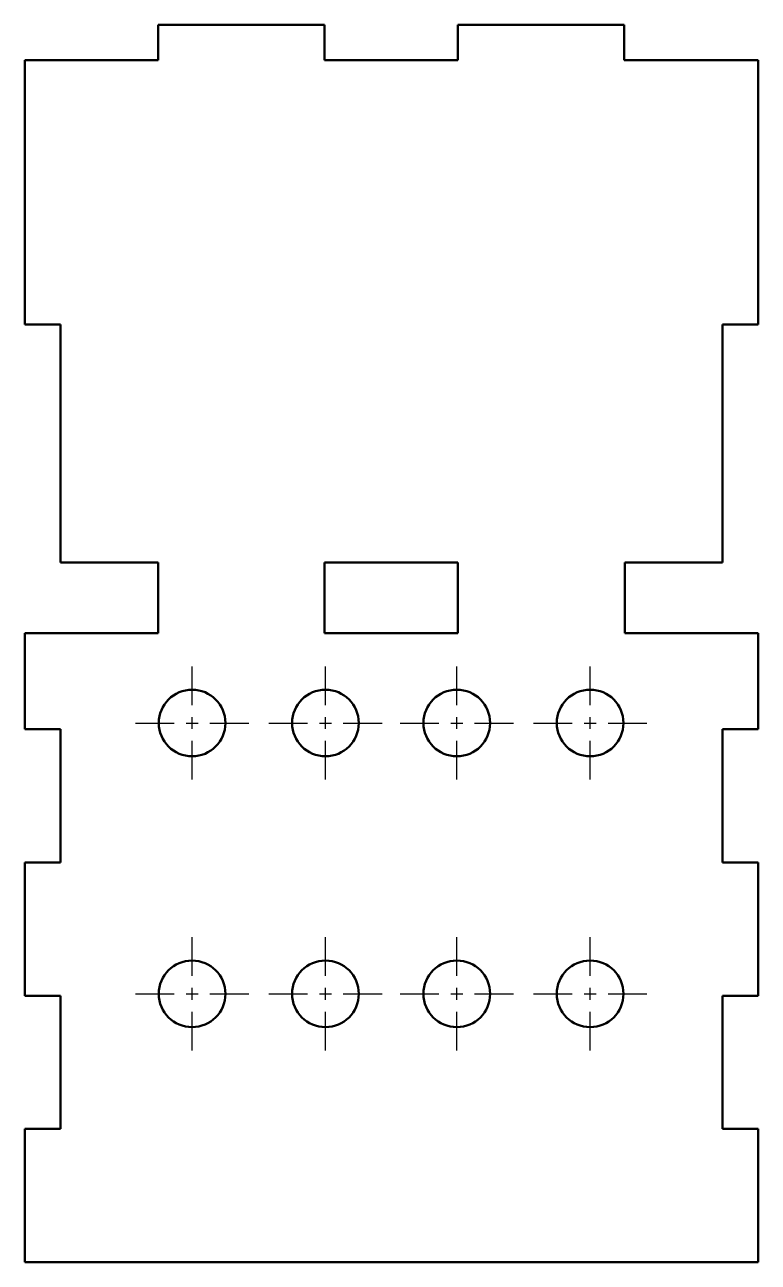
# Model space of a CAD drawing. Header units: millimetres. Extents: x 162 to 272, y 70 to 256.
import ezdxf

# ---------------------------------------------------------------- set-up
doc = ezdxf.new("R2010")
doc.units = ezdxf.units.MM
doc.header["$LTSCALE"] = 0.75
doc.linetypes.add('CENTER2', pattern=[28.575, 19.05, -3.175, 3.175, -3.175])
doc.layers.add('Smart Centers', color=7, linetype='CENTER2', lineweight=25)
doc.layers.add('Visible', color=7, linetype='Continuous', lineweight=50)

# ---------------------------------------------------------------- blocks, each defined once
blk = doc.blocks.new('*U2')
at = {"layer": 'Smart Centers', "color": 0, "ltscale": 0.75, "transparency": 16777216}
for p, q in [((0, 2.678906), (0, 8.5)), ((-8.5, 0), (-2.678906, 0)), ((2.678906, 0), (8.5, 0)), ((0, -8.5), (0, -2.678906))]:
    blk.add_line(p, q, dxfattribs=at)
at = {"layer": 'Smart Centers', "color": 0, "linetype": 'Continuous', "ltscale": 0.75, "transparency": 16777216}
for p, q in [((-0.892969, 0), (0.892969, 0)), ((0, -0.892969), (0, 0.892969))]:
    blk.add_line(p, q, dxfattribs=at)
blk = doc.blocks.new('*U3')
at = {"layer": 'Smart Centers', "color": 0, "ltscale": 0.75, "transparency": 16777216}
for p, q in [((0, 2.678906), (0, 8.5)), ((-8.5, 0), (-2.678906, 0)), ((2.678906, 0), (8.5, 0)), ((0, -8.5), (0, -2.678906))]:
    blk.add_line(p, q, dxfattribs=at)
at = {"layer": 'Smart Centers', "color": 0, "linetype": 'Continuous', "ltscale": 0.75, "transparency": 16777216}
for p, q in [((-0.892969, 0), (0.892969, 0)), ((0, -0.892969), (0, 0.892969))]:
    blk.add_line(p, q, dxfattribs=at)
blk = doc.blocks.new('*U4')
at = {"layer": 'Smart Centers', "color": 0, "ltscale": 0.75, "transparency": 16777216}
for p, q in [((0, 2.678906), (0, 8.5)), ((-8.5, 0), (-2.678906, 0)), ((2.678906, 0), (8.5, 0)), ((0, -8.5), (0, -2.678906))]:
    blk.add_line(p, q, dxfattribs=at)
at = {"layer": 'Smart Centers', "color": 0, "linetype": 'Continuous', "ltscale": 0.75, "transparency": 16777216}
for p, q in [((-0.892969, 0), (0.892969, 0)), ((0, -0.892969), (0, 0.892969))]:
    blk.add_line(p, q, dxfattribs=at)
blk = doc.blocks.new('*U5')
at = {"layer": 'Smart Centers', "color": 0, "ltscale": 0.75, "transparency": 16777216}
for p, q in [((0, 2.678906), (0, 8.5)), ((-8.5, 0), (-2.678906, 0)), ((2.678906, 0), (8.5, 0)), ((0, -8.5), (0, -2.678906))]:
    blk.add_line(p, q, dxfattribs=at)
at = {"layer": 'Smart Centers', "color": 0, "linetype": 'Continuous', "ltscale": 0.75, "transparency": 16777216}
for p, q in [((-0.892969, 0), (0.892969, 0)), ((0, -0.892969), (0, 0.892969))]:
    blk.add_line(p, q, dxfattribs=at)
blk = doc.blocks.new('*U6')
at = {"layer": 'Smart Centers', "color": 0, "ltscale": 0.75, "transparency": 16777216}
for p, q in [((0, 2.678906), (0, 8.5)), ((-8.5, 0), (-2.678906, 0)), ((2.678906, 0), (8.5, 0)), ((0, -8.5), (0, -2.678906))]:
    blk.add_line(p, q, dxfattribs=at)
at = {"layer": 'Smart Centers', "color": 0, "linetype": 'Continuous', "ltscale": 0.75, "transparency": 16777216}
for p, q in [((-0.892969, 0), (0.892969, 0)), ((0, -0.892969), (0, 0.892969))]:
    blk.add_line(p, q, dxfattribs=at)
blk = doc.blocks.new('*U7')
at = {"layer": 'Smart Centers', "color": 0, "ltscale": 0.75, "transparency": 16777216}
for p, q in [((0, 2.678906), (0, 8.5)), ((-8.5, 0), (-2.678906, 0)), ((2.678906, 0), (8.5, 0)), ((0, -8.5), (0, -2.678906))]:
    blk.add_line(p, q, dxfattribs=at)
at = {"layer": 'Smart Centers', "color": 0, "linetype": 'Continuous', "ltscale": 0.75, "transparency": 16777216}
for p, q in [((-0.892969, 0), (0.892969, 0)), ((0, -0.892969), (0, 0.892969))]:
    blk.add_line(p, q, dxfattribs=at)
blk = doc.blocks.new('*U8')
at = {"layer": 'Smart Centers', "color": 0, "ltscale": 0.75, "transparency": 16777216}
for p, q in [((0, 2.678906), (0, 8.5)), ((-8.5, 0), (-2.678906, 0)), ((2.678906, 0), (8.5, 0)), ((0, -8.5), (0, -2.678906))]:
    blk.add_line(p, q, dxfattribs=at)
at = {"layer": 'Smart Centers', "color": 0, "linetype": 'Continuous', "ltscale": 0.75, "transparency": 16777216}
for p, q in [((-0.892969, 0), (0.892969, 0)), ((0, -0.892969), (0, 0.892969))]:
    blk.add_line(p, q, dxfattribs=at)
blk = doc.blocks.new('*U9')
at = {"layer": 'Smart Centers', "color": 0, "ltscale": 0.75, "transparency": 16777216}
for p, q in [((0, 2.678906), (0, 8.5)), ((-8.5, 0), (-2.678906, 0)), ((2.678906, 0), (8.5, 0)), ((0, -8.5), (0, -2.678906))]:
    blk.add_line(p, q, dxfattribs=at)
at = {"layer": 'Smart Centers', "color": 0, "linetype": 'Continuous', "ltscale": 0.75, "transparency": 16777216}
for p, q in [((-0.892969, 0), (0.892969, 0)), ((0, -0.892969), (0, 0.892969))]:
    blk.add_line(p, q, dxfattribs=at)

msp = doc.modelspace()

# ---------------------------------------------------------------- linework, layer by layer
at = {"layer": 'Visible', "extrusion": (-1e-16, -1, 0)}
for p, q in [((181.940312, 255.977582), (181.940312, 250.677582)), ((206.882852, 255.977582), (181.940312, 255.977582)), ((206.882852, 250.677582), (206.882852, 255.977582)), ((226.882852, 255.977582), (226.882852, 250.677582)), ((251.825392, 255.977582), (226.882852, 255.977582)), ((251.832077, 250.677582), (251.825392, 255.977582)), ((161.940312, 250.677582), (161.940312, 210.977582)), ((181.940312, 250.677582), (161.940312, 250.677582)), ((226.882852, 250.677582), (206.882852, 250.677582)), ((271.940312, 250.677582), (251.832077, 250.677582)), ((271.940312, 210.977582), (271.940312, 250.677582)), ((161.940312, 210.977582), (167.290312, 210.977582)), ((167.290312, 210.977582), (167.290312, 175.277582)), ((266.590312, 210.977582), (271.940312, 210.977582)), ((266.590312, 175.277582), (266.590312, 210.977582)), ((167.290312, 175.277582), (181.940312, 175.277582)), ((181.940312, 175.277582), (181.940312, 164.677582)), ((206.882852, 164.677582), (206.882852, 175.277582)), ((206.882852, 175.277582), (226.882852, 175.277582)), ((226.882852, 175.277582), (226.882852, 164.677582)), ((251.927182, 175.277582), (266.590312, 175.277582)), ((251.940553, 164.677582), (251.927182, 175.277582)), ((161.940312, 164.677582), (161.940312, 150.277582)), ((181.940312, 164.677582), (161.940312, 164.677582)), ((226.882852, 164.677582), (206.882852, 164.677582)), ((271.940312, 164.677582), (251.940553, 164.677582)), ((271.940312, 150.277583), (271.940312, 164.677582)), ((161.940312, 150.277582), (167.290312, 150.277582)), ((167.290312, 150.277582), (167.290312, 130.277582)), ((266.590312, 150.277583), (271.940312, 150.277583)), ((266.590312, 130.277582), (266.590312, 150.277583)), ((161.940312, 130.277582), (161.940312, 110.277582)), ((167.290312, 130.277582), (161.940312, 130.277582)), ((271.940312, 130.277582), (266.590312, 130.277582)), ((271.940312, 110.277582), (271.940312, 130.277582)), ((161.940312, 110.277582), (167.290312, 110.277582)), ((167.290312, 110.277582), (167.290312, 90.277582)), ((266.590312, 110.277582), (271.940312, 110.277582)), ((266.590312, 90.277582), (266.590312, 110.277582)), ((167.290312, 90.277582), (161.940312, 90.277582)), ((161.940312, 90.277582), (161.940312, 70.277582)), ((271.940312, 90.277582), (266.590312, 90.277582)), ((271.940312, 70.277582), (271.940312, 90.277582)), ((161.940312, 70.277582), (271.940312, 70.277582))]:
    msp.add_line(p, q, dxfattribs=at)
at = {"layer": 'Visible', "extrusion": (0, 0, -1)}
for centre in [(-187.032852, 151.197582), (-207.032852, 151.197582), (-226.732852, 151.197582), (-246.732852, 151.197582), (-187.032852, 110.557582), (-207.032852, 110.557582), (-226.732852, 110.557582), (-246.732852, 110.557582)]:
    msp.add_circle(centre, 5, dxfattribs=at)

# ---------------------------------------------------------------- block references
at = {"layer": 'Smart Centers', "ltscale": 0.75}
for name, p in [('*U2', (187.032852, 151.197582)), ('*U3', (207.032852, 151.197582)), ('*U4', (226.732852, 151.197582)), ('*U5', (246.732852, 151.197582)), ('*U9', (187.032852, 110.557582)), ('*U8', (207.032852, 110.557582)), ('*U7', (226.732852, 110.557582)), ('*U6', (246.732852, 110.557582))]:
    msp.add_blockref(name, p, dxfattribs=at)

doc.saveas('drawing.dxf')
